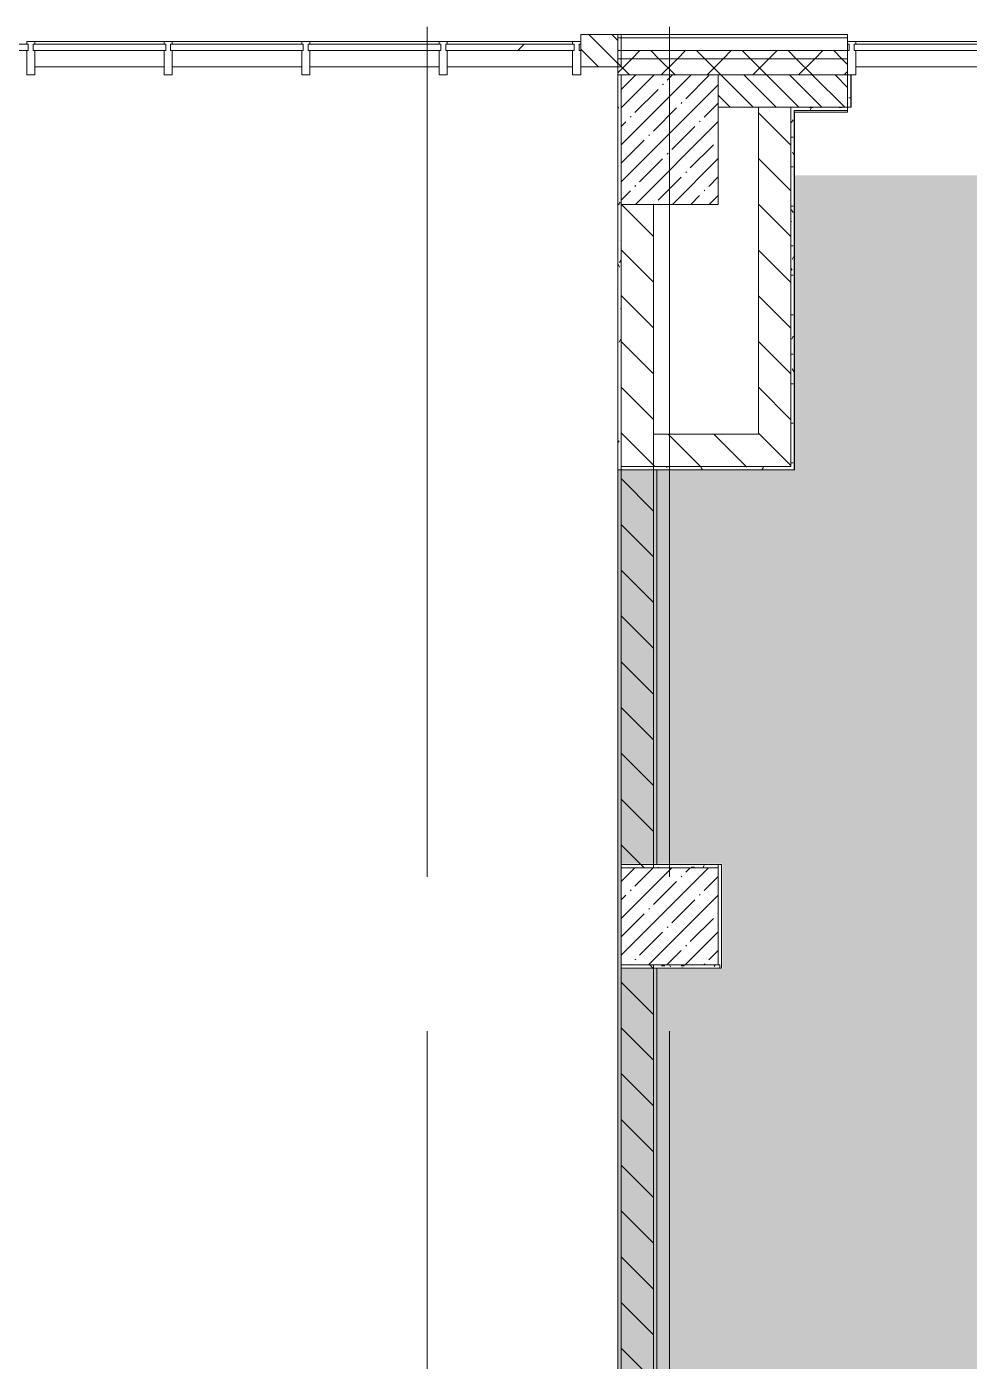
# Model space of a CAD drawing. Header units: millimetres. Extents: x -625 to 415037, y -3642 to 102118.
# Drawn here: x 158807 to 164635, y 93689 to 101937 of the extents above; entities that cross this region are included whole.
import ezdxf

# ---------------------------------------------------------------- set-up
doc = ezdxf.new("R2010")
doc.units = ezdxf.units.MM
doc.linetypes.add('Осевая', pattern=[6350, 1270, -952.5, 3175, -952.5])
doc.layers.add('A-AREA-PATT-1', color=7, linetype='Continuous', lineweight=5, true_color=0xa5bae0, transparency=1)
for name, color, linetype, lineweight in [('A-GLAZ-CURT', 7, 'Continuous', 9), ('A-GLAZ-CURT-1', 7, 'Continuous', 5), ('A-GLAZ-CURT-2', 7, 'Continuous', 20), ('A-GLAZ-CWMG', 7, 'Continuous', 9), ('A-GLAZ-CWMG-1', 7, 'Continuous', 20), ('A-WALL', 7, 'Continuous', 5), ('I-WALL', 7, 'Continuous', 5), ('S-COLS', 7, 'Continuous', 9), ('S-COLS-1', 7, 'Continuous', 5), ('Оси', 7, 'Continuous', 9), ('Оси-2', 7, 'Осевая', 9)]:
    doc.layers.add(name, color=color, linetype=linetype, lineweight=lineweight)
doc.layers.add('A-WALL-1', color=9, linetype='Continuous', lineweight=5, true_color=0x808080)
doc.layers.add('A-WALL-FNSH-1', color=9, linetype='Continuous', lineweight=5, true_color=0x808080)
pattern_1 = [(45, (148772.12, 0), (-141.4214, 141.4214), []), (135, (148772.12, 0), (-141.4214, -141.4214), [])]
pattern_2 = [(135, (148772.12, 0), (-70.71068, -70.71068), [])]
pattern_3 = [(135, (148772.12, 0), (-141.4214, -141.4214), [])]
pattern_4 = [(0, (148772.123, 0), (243.84, 60.96), [20.117, -162.763, 20.117, -162.763, -975.36]), (0, (148772.123, 0), (243.84, 60.96), [-365.76, 20.117, -345.643, 20.117, -162.763, -426.72]), (0, (148772.123, 0), (243.84, 60.96), [-914.4, 20.117, -101.803, 20.117, -284.683]), (120, (148863.563, 30.48), (-174.71291, 180.69163), [20.117, -162.763, 20.117, -162.763, -975.36]), (120, (148863.563, 30.48), (-174.71291, 180.69163), [-365.76, 20.117, -345.643, 20.117, -162.763, -426.72]), (120, (148863.563, 30.48), (-174.71291, 180.69163), [-914.4, 20.117, -101.803, 20.117, -284.683]), (240, (148894.043, 152.4), (-69.12709, -241.65163), [20.117, -162.763, 20.117, -162.763, -975.36]), (240, (148894.043, 152.4), (-69.12709, -241.65163), [-365.76, 20.117, -345.643, 20.117, -162.763, -426.72]), (240, (148894.043, 152.4), (-69.12709, -241.65163), [-914.4, 20.117, -101.803, 20.117, -284.683])]

# ---------------------------------------------------------------- blocks, each defined once
blk = doc.blocks.new('BSC_Колонна _Прямоугольная - 600х800-24078684-Объем проектирования 2 этажа')
at = {"layer": 'S-COLS-1'}
h = blk.add_hatch(dxfattribs=at)
h.set_pattern_fill('FP_21', color=256, style=0, pattern_type=2)
h.set_pattern_definition([(45, (-14010, -26700), (-114.04925, 114.04925), []), (45, (-13895.95, -26700), (-114.04925, 114.04925), [201.613, -40.323, 6.706, -33.617])])
h.paths.add_polyline_path([(-99.7, -400), (300, -400), (300, 400), (-300, 400), (-299.7, -400), (-166, -400)])
for p, q in [((300, 400), (-300, 400)), ((-300, 400), (-300, -400)), ((300, -400), (300, 400)), ((-300, -400), (300, -400))]:
    blk.add_line(p, q, dxfattribs=at)
blk = doc.blocks.new('BSC_Колонна _Прямоугольная - 600х600-V295-Объем проектирования 2 этажа')
at = {"layer": 'S-COLS-1'}
h = blk.add_hatch(dxfattribs=at)
h.set_pattern_fill('FP_27', color=256, style=0, pattern_type=2)
h.set_pattern_definition([(45, (-14010, -21900), (-114.0493, 114.0493), []), (45, (-13895.95, -21900), (-114.0493, 114.0493), [201.613, -40.323, 6.706, -33.617])])
h.paths.add_polyline_path([(-299.7, -300), (300, -300), (300, 300), (-300, 300), (-300, -300)])
for p, q in [((300, 300), (-300, 300)), ((-300, 300), (-300, -300)), ((300, -300), (300, 300)), ((-300, -300), (300, -300))]:
    blk.add_line(p, q, dxfattribs=at)
blk = doc.blocks.new('Системная панель - Стекло - 40мм-V306-Объем проектирования 2 этажа')
at = {"layer": 'A-GLAZ-CURT-1'}
h = blk.add_hatch(dxfattribs=at)
h.set_pattern_fill('FP_60', color=256, style=0, pattern_type=2)
h.set_pattern_definition([(45, (-10685, -27090), (-565.685, 565.685), [400, -1200]), (45, (-11085, -27290), (-565.685, 565.685), [1200, -400]), (45, (-10285, -27490), (-565.685, 565.685), [400, -1200])])
h.paths.add_polyline_path([(410, -40), (410, 0), (-410, 0), (-410, -40), (400, -40)])
at = {"layer": 'A-GLAZ-CURT-2'}
for p, q in [((410, 0), (-410, 0)), ((-410, 0), (-410, -40)), ((-410, -40), (410, -40)), ((410, -40), (410, 0))]:
    blk.add_line(p, q, dxfattribs=at)
blk = doc.blocks.new('Системная панель - Стекло - 40мм-22856305-Объем проектирования 2 этажа')
at = {"layer": 'A-GLAZ-CURT-2'}
for p, q in [((410.1, 0), (-410.1, 0)), ((-410.1, 0), (-410.1, -40)), ((-410.1, -40), (410.1, -40)), ((410.1, -40), (410.1, 0))]:
    blk.add_line(p, q, dxfattribs=at)
blk = doc.blocks.new('Системная панель - Стекло - 40мм-V307-Объем проектирования 2 этажа')
at = {"layer": 'A-GLAZ-CURT-1'}
h = blk.add_hatch(dxfattribs=at)
h.set_pattern_fill('FP_61', color=256, style=0, pattern_type=2)
h.set_pattern_definition([(45, (-12385.26, -27090), (-565.685, 565.685), [400, -1200]), (45, (-12785.26, -27290), (-565.685, 565.685), [1200, -400]), (45, (-11985.26, -27490), (-565.685, 565.685), [400, -1200])])
h.paths.add_polyline_path([(-400, -40), (410, -40), (410, 0), (-410, 0), (-410, -40)])
at = {"layer": 'A-GLAZ-CURT-2'}
for p, q in [((410, 0), (-410, 0)), ((-410, 0), (-410, -40)), ((-410, -40), (410, -40)), ((410, -40), (410, 0))]:
    blk.add_line(p, q, dxfattribs=at)
blk = doc.blocks.new('Системная панель - Стекло - 40мм-V308-Объем проектирования 2 этажа')
at = {"layer": 'A-GLAZ-CURT-1'}
h = blk.add_hatch(dxfattribs=at)
h.set_pattern_fill('FP_62', color=256, style=0, pattern_type=2)
h.set_pattern_definition([(45, (-13222.76, -27090), (-565.685, 565.685), [400, -1200]), (45, (-13622.76, -27290), (-565.685, 565.685), [1200, -400]), (45, (-12822.76, -27490), (-565.685, 565.685), [400, -1200])])
h.paths.add_polyline_path([(-387.5, -40), (397.5, -40), (397.5, 0), (-397.5, 0), (-397.5, -40)])
at = {"layer": 'A-GLAZ-CURT-2'}
for p, q in [((397.5, 0), (-397.5, 0)), ((-397.5, 0), (-397.5, -40)), ((397.5, -40), (397.5, 0)), ((-397.5, -40), (397.5, -40))]:
    blk.add_line(p, q, dxfattribs=at)
blk = doc.blocks.new('Прямоугольный импост - Импост структурный с накладкой - 190мм-22856073-Объем проектирования 2 этажа')
at = {"layer": 'A-GLAZ-CWMG-1'}
for p, q in [((-50, 40), (-50, 190)), ((-50, 190), (0, 190)), ((0, 190), (0, 40)), ((-40, 40), (-50, 40)), ((-50, -17), (-50, 0)), ((-50, 0), (-40, 0)), ((-40, 0), (-40, 40)), ((-10, 40), (-10, 0)), ((0, 40), (-10, 40)), ((-10, 0), (0, 0)), ((0, 0), (0, -17)), ((0, -17), (-50, -17))]:
    blk.add_line(p, q, dxfattribs=at)
blk = doc.blocks.new('Прямоугольный импост - Импост структурный с накладкой - 160мм-20149070-Объем проектирования 2 этажа')
at = {"layer": 'A-GLAZ-CWMG'}
for p, q in [((8385, 27307), (9185, 27307)), ((8385, 27150), (9185, 27150))]:
    blk.add_line(p, q, dxfattribs=at)
blk = doc.blocks.new('Прямоугольный импост - Импост структурный с накладкой - 160мм-22794460-Объем проектирования 2 этажа')
at = {"layer": 'A-GLAZ-CWMG'}
for p, q in [((10935, 27307), (11285, 27307)), ((10935, 27150), (11285, 27150))]:
    blk.add_line(p, q, dxfattribs=at)
blk = doc.blocks.new('Прямоугольный импост - Импост структурный с накладкой - 160мм-22794342-Объем проектирования 2 этажа')
at = {"layer": 'A-GLAZ-CWMG'}
for p, q in [((11285, 27307), (11735.3, 27307)), ((11285, 27150), (11735.3, 27150))]:
    blk.add_line(p, q, dxfattribs=at)
blk = doc.blocks.new('Прямоугольный импост - Импост структурный с накладкой - 160мм-22794259-Объем проектирования 2 этажа')
at = {"layer": 'A-GLAZ-CWMG'}
for p, q in [((4160, 27307), (4935, 27307)), ((4160, 27150), (4935, 27150))]:
    blk.add_line(p, q, dxfattribs=at)
blk = doc.blocks.new('Прямоугольный импост - Импост структурный с накладкой - 190мм-22856065-Объем проектирования 2 этажа')
at = {"layer": 'A-GLAZ-CWMG-1'}
for p, q in [((-25, 40), (-25, 190)), ((-25, 190), (25, 190)), ((25, 190), (25, 40)), ((-15, 40), (-25, 40)), ((-25, -17), (-25, 0)), ((-25, 0), (-15, 0)), ((-15, 0), (-15, 40)), ((15, 40), (15, 0)), ((25, 40), (15, 40)), ((15, 0), (25, 0)), ((25, 0), (25, -17)), ((25, -17), (-25, -17))]:
    blk.add_line(p, q, dxfattribs=at)
blk = doc.blocks.new('Системная панель - Стекло - 40мм-V338-Объем проектирования 2 этажа')
at = {"layer": 'A-GLAZ-CURT-1'}
h = blk.add_hatch(dxfattribs=at)
h.set_pattern_fill('FP_84', color=256, style=0, pattern_type=2)
h.set_pattern_definition([(45, (-9835, -27090), (-565.685, 565.685), [400, -1200]), (45, (-10235, -27290), (-565.685, 565.685), [1200, -400]), (45, (-9435, -27490), (-565.685, 565.685), [400, -1200])])
h.paths.add_polyline_path([(-410, -40), (410, -40), (410, 0), (-410, 0), (-410, -31.1)])
at = {"layer": 'A-GLAZ-CURT-2'}
for p, q in [((410, 0), (-410, 0)), ((-410, 0), (-410, -40)), ((-410, -40), (410, -40)), ((410, -40), (410, 0))]:
    blk.add_line(p, q, dxfattribs=at)
blk = doc.blocks.new('Прямоугольный импост - Импост структурный с накладкой - 190мм-22856075-Объем проектирования 2 этажа')
at = {"layer": 'A-GLAZ-CWMG-1'}
for p, q in [((0, 190), (-50, 190)), ((-50, 190), (-50, 40)), ((0, 40), (0, 190)), ((-50, 40), (-40, 40)), ((-40, 0), (-50, 0)), ((-50, 0), (-50, -17)), ((-40, 40), (-40, 0)), ((-10, 0), (-10, 40)), ((-10, 40), (0, 40)), ((0, 0), (-10, 0)), ((0, -17), (0, 0)), ((-50, -17), (0, -17))]:
    blk.add_line(p, q, dxfattribs=at)
blk = doc.blocks.new('Системная панель - Стекло - 40мм-V432-Объем проектирования 2 этажа')
at = {"layer": 'A-GLAZ-CURT-1'}
h = blk.add_hatch(dxfattribs=at)
h.set_pattern_fill('FP_185', color=256, style=0, pattern_type=2)
h.set_pattern_definition([(45, (-15760.26, -27090), (-565.685, 565.685), [400, -1200]), (45, (-16160.26, -27290), (-565.685, 565.685), [1200, -400]), (45, (-15360.26, -27490), (-565.685, 565.685), [400, -1200])])
h.paths.add_polyline_path([(400, -40), (410, -40), (410, 0), (-410, 0), (-410, -40), (-270.8, -40)])
at = {"layer": 'A-GLAZ-CURT-2'}
for p, q in [((410, 0), (-410, 0)), ((-410, 0), (-410, -40)), ((-410, -40), (410, -40)), ((410, -40), (410, 0))]:
    blk.add_line(p, q, dxfattribs=at)
blk = doc.blocks.new('Прямоугольный импост - Импост структурный с накладкой - 160мм Темный-33186089-Объем проектирования 2 этажа')
at = {"layer": 'A-GLAZ-CWMG'}
for p, q in [((16960.3, 27307), (17760.3, 27307)), ((16960.3, 27150), (17760.3, 27150))]:
    blk.add_line(p, q, dxfattribs=at)
blk = doc.blocks.new('2floor')
at = {"layer": 'A-AREA-PATT-1'}
h = blk.add_hatch(color=256, dxfattribs=at)
h.paths.add_polyline_path([(170888.2, 13760), (171341.6, 13760), (171341.6, 14000), (169002.6, 14000), (169002.6, 13760), (170661.6, 13760)])
h.paths.add_polyline_path([(170656.6, 14980), (170661.6, 14980), (170661.6, 15090), (170656.6, 15090), (170656.6, 15350), (170651.1, 15350), (170651.1, 15380.7), (177322.1, 15380.7), (177322.1, 15430.8), (170662.1, 15430.8), (170662.1, 20500), (170682.1, 20500), (170682.1, 26270.4), (177322.1, 26270.4), (177322.1, 26345.5), (170656.6, 26345.5), (170656.6, 26854.5), (168987.6, 26854.5), (168987.6, 26481.7), (167507.9, 26481.7), (167507.9, 26274.5), (166856.9, 26274.5), (166855.3, 26479.5), (163552.6, 26479.5), (163552.1, 24659.5), (162482.1, 24659.5), (162482.4, 22226.5), (163107.6, 22226.5), (163107.6, 21574.5), (162482.1, 21574.5), (162482.4, 18484.5), (163107.6, 18484.5), (163107.6, 17826.5), (162482.1, 17826.5), (162483.9, 15225.5), (169002.6, 15225.5), (169002.6, 15203.4), (170651.1, 15201.6), (170651.1, 15200), (169002.6, 15200), (169002.6, 14980), (169843.5, 14980)])
at = {"layer": 'A-WALL'}
h = blk.add_hatch(dxfattribs=at)
h.set_pattern_fill('FP_2', color=256, style=0, pattern_type=2)
h.set_pattern_definition(pattern_2)
h.paths.add_polyline_path([(162461.1, 27150), (162461.1, 27330), (162480, 27330), (162482.1, 27350), (162232.4, 27350), (162232.4, 27150)])
h.paths.add_polyline_path([(152882.1, 27150), (152882.1, 27350), (152832.1, 27350), (152833.2, 27150)])
h = blk.add_hatch(dxfattribs=at)
h.set_pattern_fill('FP_24', color=256, style=0, pattern_type=2)
h.set_pattern_definition(pattern_1)
h.paths.add_polyline_path([(168382.4, 27200), (182482.1, 27200.7), (182482.1, 27250), (168382.4, 27250)])
h.paths.add_polyline_path([(164807.4, 27200), (165682.4, 27200), (165682.4, 27250), (164782.4, 27250), (164782.4, 27200)])
h.paths.add_polyline_path([(162682.4, 27200), (163882.4, 27200), (163882.4, 27250), (162461.1, 27250), (162461.1, 27200), (162616.2, 27200)])
h.paths.add_polyline_path([(166582.4, 27200), (167482.4, 27200), (167482.4, 27250), (166582.4, 27250)])
h = blk.add_hatch(dxfattribs=at)
h.set_pattern_fill('FP_24', color=256, style=0, pattern_type=2)
h.set_pattern_definition(pattern_1)
h.paths.add_polyline_path([(177882.1, 27100), (182382.1, 27100), (182382.1, 27200), (168382.4, 27200), (168382.4, 27100), (177070.8, 27100)])
h.paths.add_polyline_path([(166582.4, 27100), (167482.4, 27100), (167482.4, 27200), (166582.4, 27200)])
h.paths.add_polyline_path([(164782.4, 27100), (165682.4, 27100), (165682.4, 27200), (164782.4, 27200)])
h.paths.add_polyline_path([(163882.4, 27100), (163882.4, 27200), (162461.1, 27200), (162461.1, 27100), (163532.1, 27100)])
h = blk.add_hatch(dxfattribs=at)
h.set_pattern_fill('FP_2', color=256, style=0, pattern_type=2)
h.set_pattern_definition(pattern_2)
h.paths.add_polyline_path([(168398, 26900), (170682.1, 26900), (170682.1, 27100), (168382.4, 27100), (168382.4, 26900)])
h.paths.add_polyline_path([(164795.7, 26900), (165682.4, 26900), (165682.4, 27100), (164782.4, 27100), (164782.4, 26900)])
h.paths.add_polyline_path([(166882.4, 26900), (166882.4, 27100), (166582.4, 27100), (166582.4, 26900)])
h.paths.add_polyline_path([(163082.1, 26900), (163882.4, 26900), (163882.4, 27100), (163082.1, 27100), (163082.1, 26987.7)])
at = {"layer": 'I-WALL'}
h = blk.add_hatch(dxfattribs=at)
h.set_pattern_fill('FP_191', color=256, style=0, pattern_type=2)
h.set_pattern_definition(pattern_4)
h.paths.add_polyline_path([(162462.1, 24660), (162482.1, 24660), (162482.1, 27100), (162462.1, 27100), (162462.1, 25207.8)])
h = blk.add_hatch(dxfattribs=at)
h.set_pattern_fill('FP_191', color=256, style=0, pattern_type=2)
h.set_pattern_definition(pattern_4)
h.paths.add_polyline_path([(163882.4, 26900), (163902.4, 26901.3), (163902.4, 27100), (163882.4, 27100)])
h = blk.add_hatch(dxfattribs=at)
h.set_pattern_fill('FP_23', color=256, style=0, pattern_type=2)
h.set_pattern_definition(pattern_3)
h.paths.add_polyline_path([(163532.1, 24680), (163532.1, 26900), (163332.1, 26900), (163332.1, 24680)])
h = blk.add_hatch(dxfattribs=at)
h.set_pattern_fill('FP_191', color=256, style=0, pattern_type=2)
h.set_pattern_definition(pattern_4)
h.paths.add_polyline_path([(163532.1, 24680), (163552.1, 24680), (163552.1, 26900), (163532.1, 26900), (163532.1, 24880)])
h = blk.add_hatch(dxfattribs=at)
h.set_pattern_fill('FP_191', color=256, style=0, pattern_type=2)
h.set_pattern_definition(pattern_4)
h.paths.add_polyline_path([(165682.4, 26880), (165682.4, 26900), (164807.4, 26900), (164807.4, 26880), (165507.1, 26880)])
h.paths.add_polyline_path([(166582.4, 26880), (166882.4, 26880), (166882.4, 26900), (166582.4, 26900)])
h.paths.add_polyline_path([(163882.4, 26880), (163882.4, 26900), (163552.1, 26900), (163552.4, 26880), (163579.2, 26880)])
h = blk.add_hatch(dxfattribs=at)
h.set_pattern_fill('FP_23', color=256, style=0, pattern_type=2)
h.set_pattern_definition(pattern_3)
h.paths.add_polyline_path([(162482.4, 15200), (162682.4, 15200), (162682.4, 17850), (162482.4, 17850), (162482.4, 15225.5)])
h.paths.add_polyline_path([(162482.4, 18450), (162682.4, 18450), (162682.4, 21600), (162482.4, 21600), (162482.4, 18484.5)])
h.paths.add_polyline_path([(162482.4, 22200), (162682.4, 22200), (162682.4, 26300), (162482.4, 26300), (162482.4, 22226.5)])
h = blk.add_hatch(dxfattribs=at)
h.set_pattern_fill('FP_23', color=256, style=0, pattern_type=2)
h.set_pattern_definition(pattern_3)
h.paths.add_polyline_path([(163107.6, 24680), (163332.1, 24680), (163332.1, 24880), (162682.4, 24880), (162682.4, 24680), (163082.1, 24680)])
h = blk.add_hatch(dxfattribs=at)
h.set_pattern_fill('FP_191', color=256, style=0, pattern_type=2)
h.set_pattern_definition(pattern_4)
h.paths.add_polyline_path([(163552.1, 24660), (163552.1, 24680), (162682.4, 24680), (162682.4, 24661.9), (162703.4, 24660), (163532.1, 24660)])
h.paths.add_polyline_path([(162482.1, 24660), (162482.4, 24660), (162482.1, 24679.7)])
h = blk.add_hatch(dxfattribs=at)
h.set_pattern_fill('FP_191', color=256, style=0, pattern_type=2)
h.set_pattern_definition(pattern_4)
h.paths.add_polyline_path([(162462.1, 15200), (162482.1, 15200), (162482.1, 24660), (162462.1, 24659.5), (162462.1, 15977.7)])
h = blk.add_hatch(dxfattribs=at)
h.set_pattern_fill('FP_191', color=256, style=0, pattern_type=2)
h.set_pattern_definition(pattern_4)
h.paths.add_polyline_path([(162703.4, 22200), (163082.1, 22200), (163082.1, 22220), (162682.4, 22218.1), (162682.4, 22200)])
h.paths.add_polyline_path([(162482.1, 22200), (162482.4, 22200), (162482.1, 22220)])
h = blk.add_hatch(dxfattribs=at)
h.set_pattern_fill('FP_191', color=256, style=0, pattern_type=2)
h.set_pattern_definition(pattern_4)
h.paths.add_polyline_path([(162703.4, 21580), (163092.1, 21580), (163092.1, 21600), (162682.4, 21600), (162682.4, 21581.9)])
h.paths.add_polyline_path([(162482.1, 21580), (162482.4, 21580), (162482.1, 21600)])
at = {"layer": 'A-WALL'}
for p, q in [((163882.4, 27330), (162461.1, 27330)), ((163882.4, 27250), (162461.1, 27250)), ((163882.4, 27200), (162461.1, 27200)), ((163902.4, 27100), (163082.1, 27100)), ((163082.1, 26900), (163902.4, 26900)), ((163552.1, 26880), (163882.4, 26880)), ((163552.1, 26880), (163552.1, 24660)), ((163553.1, 26869), (163552.1, 26869)), ((163092.1, 21580), (162482.1, 21580))]:
    blk.add_line(p, q, dxfattribs=at)
at = {"layer": 'A-WALL-1'}
for p, q in [((162482.1, 27350), (162232.4, 27350)), ((162232.4, 27350), (162232.4, 27150)), ((162461.1, 27330), (162461.1, 27150)), ((162482.1, 27150), (162482.1, 27350)), ((163882.4, 27100), (163882.4, 27330)), ((162232.4, 27150), (162482.1, 27150)), ((162461.1, 27100), (162482.1, 27100)), ((162482.1, 27100), (162462.1, 27100)), ((163082.1, 27100), (163882.4, 27100)), ((163882.4, 27100), (163882.4, 26880)), ((163902.4, 26900), (163902.4, 27100)), ((163332.1, 26900), (163332.1, 24880)), ((163532.1, 24680), (163532.1, 26900)), ((162482.1, 24680), (162482.1, 26300)), ((162482.4, 26300), (162482.4, 22200)), ((162682.4, 22200), (162682.4, 26300)), ((163332.1, 24880), (162682.4, 24880)), ((163532.1, 24680), (162482.1, 24680)), ((162461.1, 24660), (162462.1, 24660)), ((162462.1, 24660), (162462.1, 24659)), ((162482.1, 22220), (162482.1, 24660)), ((162692.4, 22220), (162482.1, 22220)), ((163082.1, 22200), (163082.1, 22220)), ((162482.1, 18450), (162482.1, 21580)), ((162482.4, 21600), (162482.4, 18450)), ((162682.4, 18450), (162682.4, 21600)), ((163092.1, 21600), (163082.1, 21600)), ((163092.1, 21580), (163092.1, 21600))]:
    blk.add_line(p, q, dxfattribs=at)
at = {"layer": 'A-WALL-FNSH-1'}
for p, q in [((162461.1, 27350), (162461.1, 27330)), ((163882.4, 27350), (162482.1, 27350)), ((163882.4, 27330), (163882.4, 27350)), ((162462.1, 24660), (162462.1, 27150)), ((162461.1, 27100), (162461.1, 24659)), ((163903.4, 27100), (163902.4, 27100)), ((163903.4, 26900), (163903.4, 27100)), ((163902.4, 26900), (163903.4, 26900)), ((163553.1, 26869), (163882.4, 26869)), ((163553.1, 24659), (163553.1, 26869)), ((163882.4, 26869), (163882.4, 26880)), ((162461.1, 24659), (162461.1, 15200)), ((163552.1, 24660), (162462.1, 24660)), ((162462.1, 24659), (163553.1, 24659)), ((162462.1, 15200), (162462.1, 24659)), ((162702.4, 24660), (162702.4, 22220)), ((162703.4, 22220), (162703.4, 24660)), ((163102.1, 22221), (162692.4, 22221)), ((162692.4, 22221), (162692.4, 22220)), ((162692.4, 22220), (163103.1, 22220)), ((163102.1, 22221), (163102.1, 21579)), ((163103.1, 21580), (163103.1, 22220)), ((162702.4, 21580), (162702.4, 18471)), ((162703.4, 18471), (162703.4, 21579)), ((162703.4, 21579), (163102.1, 21579)), ((163103.1, 21580), (163092.1, 21580))]:
    blk.add_line(p, q, dxfattribs=at)
at = {"layer": 'I-WALL'}
blk.add_line((162461.1, 27150), (162461.1, 27100), dxfattribs=at)
at = {"layer": 'Оси'}
for p, q in [((161282.1, 22398.1), (161282.1, 27398.1)), ((162782.1, 22398.1), (162782.1, 27398.1))]:
    blk.add_line(p, q, dxfattribs=at)
at = {"layer": 'Оси-2'}
for p, q in [((161282.1, 3093.7), (161282.1, 22398.1)), ((162782.1, 3093.7), (162782.1, 22398.1))]:
    blk.add_line(p, q, dxfattribs=at)
at = {"layer": 'A-GLAZ-CURT'}
for name, p in [('Системная панель - Стекло - 40мм-V338-Объем проектирования 2 этажа', (158407.1, 27290)), ('Системная панель - Стекло - 40мм-V306-Объем проектирования 2 этажа', (159257.1, 27290)), ('Системная панель - Стекло - 40мм-22856305-Объем проектирования 2 этажа', (160107.3, 27290)), ('Системная панель - Стекло - 40мм-V307-Объем проектирования 2 этажа', (160957.4, 27290)), ('Системная панель - Стекло - 40мм-V308-Объем проектирования 2 этажа', (161794.9, 27290)), ('Системная панель - Стекло - 40мм-V432-Объем проектирования 2 этажа', (164332.4, 27290))]:
    blk.add_blockref(name, p, dxfattribs=at)
at = {"layer": 'A-GLAZ-CWMG', "extrusion": (0, 0, -1), "rotation": 180}
for name, p in [('Прямоугольный импост - Импост структурный с накладкой - 190мм-22856065-Объем проектирования 2 этажа', (-158832.1, 27290)), ('Прямоугольный импост - Импост структурный с накладкой - 190мм-22856065-Объем проектирования 2 этажа', (-159682.1, 27290)), ('Прямоугольный импост - Импост структурный с накладкой - 190мм-22856065-Объем проектирования 2 этажа', (-160532.4, 27290)), ('Прямоугольный импост - Импост структурный с накладкой - 190мм-22856065-Объем проектирования 2 этажа', (-161382.4, 27290)), ('Прямоугольный импост - Импост структурный с накладкой - 190мм-22856073-Объем проектирования 2 этажа', (-162232.4, 27290))]:
    blk.add_blockref(name, p, dxfattribs=at)
at = {"layer": 'A-GLAZ-CWMG'}
for name, p in [('Прямоугольный импост - Импост структурный с накладкой - 160мм-20149070-Объем проектирования 2 этажа', (150472.1, 0)), ('Прямоугольный импост - Импост структурный с накладкой - 160мм-22794460-Объем проектирования 2 этажа', (148772.1, 0)), ('Прямоугольный импост - Импост структурный с накладкой - 160мм-22794342-Объем проектирования 2 этажа', (148772.1, 0)), ('Прямоугольный импост - Импост структурный с накладкой - 160мм-20149070-Объем проектирования 2 этажа', (152172.4, 0)), ('Прямоугольный импост - Импост структурный с накладкой - 160мм-22794259-Объем проектирования 2 этажа', (157247.4, 0)), ('Прямоугольный импост - Импост структурный с накладкой - 160мм Темный-33186089-Объем проектирования 2 этажа', (146972.1, 0))]:
    blk.add_blockref(name, p, dxfattribs=at)
at = {"layer": 'A-GLAZ-CWMG', "rotation": 180}
blk.add_blockref('Прямоугольный импост - Импост структурный с накладкой - 190мм-22856075-Объем проектирования 2 этажа', (163882.4, 27290), dxfattribs=at)
at = {"layer": 'S-COLS'}
for name, p in [('BSC_Колонна _Прямоугольная - 600х800-24078684-Объем проектирования 2 этажа', (162782.1, 26700)), ('BSC_Колонна _Прямоугольная - 600х600-V295-Объем проектирования 2 этажа', (162782.1, 21900))]:
    blk.add_blockref(name, p, dxfattribs=at)

msp = doc.modelspace()

# ---------------------------------------------------------------- block references
msp.add_blockref('2floor', (0, 74539.4))

doc.saveas('drawing.dxf')
